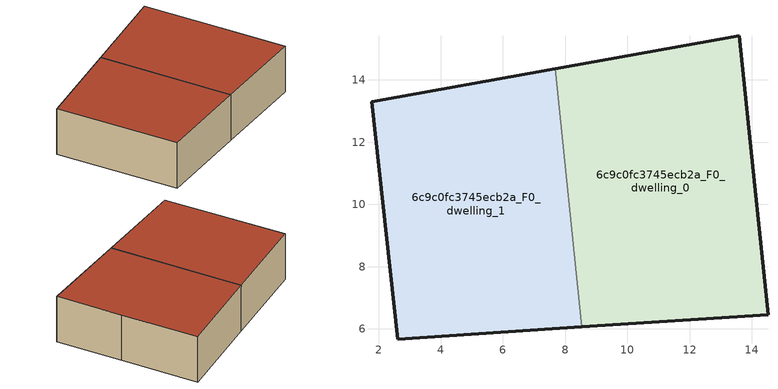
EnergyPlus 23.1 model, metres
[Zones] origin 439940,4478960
6c9c0fc3745ecb2a_F0_dwelling_0
 floor ground (EU_floor_Construction): 13.6,15.42 14.1,10.6 14.52,6.46 8.54,6.06 7.69,14.36 z0
 wall outside (EU_wall_Construction): 8.54,6.06 14.52,6.46 14.1,10.6 13.6,15.42 7.69,14.36 z0:3
 wall to 6c9c0fc3745ecb2a_F0_dwelling_1 (EU_wall_Construction): 7.69,14.36 8.54,6.06 z0:3
 roof outside (EU_roof_Construction): 14.52,6.46 14.1,10.6 13.6,15.42 7.69,14.36 8.54,6.06 z3
6c9c0fc3745ecb2a_F0_dwelling_1
 floor ground (EU_floor_Construction): 7.69,14.36 8.54,6.06 2.62,5.66 1.77,13.3 z0
 wall outside (EU_wall_Construction): 7.69,14.36 1.77,13.3 2.62,5.66 8.54,6.06 z0:3
 roof outside (EU_roof_Construction): 8.54,6.06 7.69,14.36 1.77,13.3 2.62,5.66 z3
[Building]
EU S2 Campaign: North Axis=0; Terrain=City; Solar Distribution=FullExterior
[Site:Location]
Madrid: Latitude=40.5; Longitude=-3.5; Time Zone=1; Elevation=609
[SizingPeriod:WeatherFileDays]
AnnualSizingPeriod: Begin Month=1; Begin Day of Month=1; End Month=12; End Day of Month=31; Day of Week for Start Day=Monday; Use Weather File Daylight Saving Period=No; Use Weather File Rain and Snow Indicators=No
[MATERIAL]
EU_InternalMass_Material: Roughness=MediumRough; Thickness=0.1; Conductivity=1; Density=1800; Specific Heat=900; Thermal Absorptance=0.9; Solar Absorptance=0.7; Visible Absorptance=0.7
[MATERIAL:NOMASS] Roughness=MediumRough; Thermal Absorptance=0.9; Solar Absorptance=0.7; Visible Absorptance=0.7
Name | Thermal Resistance
EU_wall_NoMass | 1.60022
EU_roof_NoMass | 1.57597
EU_floor_NoMass | 0.470652
[CONSTRUCTION]
EU_wall_Construction: EU_wall_NoMass
EU_roof_Construction: EU_roof_NoMass
EU_floor_Construction: EU_floor_NoMass
EU_InternalMass_Construction: EU_InternalMass_Material
[ZONE] Type=1; Multiplier=1; Ceiling Height=autocalculate; Floor Area=autocalculate; Part of Total Floor Area=Yes
Name | Volume
6c9c0fc3745ecb2a_F0_dwelling_0 | 156.003
6c9c0fc3745ecb2a_F0_dwelling_1 | 143.301
[INTERNALMASS] Construction=EU_InternalMass_Construction
Name | Zone or ZoneList | Surface Area
6c9c0fc3745ecb2a_F0_dwelling_0_EU_InternalMass | 6c9c0fc3745ecb2a_F0_dwelling_0 | 52.0009
6c9c0fc3745ecb2a_F0_dwelling_1_EU_InternalMass | 6c9c0fc3745ecb2a_F0_dwelling_1 | 47.767
[OTHEREQUIPMENT] Fuel Type=Electricity; Design Level Calculation Method=Watts/Area; Power per Zone Floor Area=1; Fraction Latent=0; Fraction Radiant=0; Fraction Lost=0; Carbon Dioxide Generation Rate=0; EndUse Subcategory=EU_Step8_InternalGains
Name | Zone or ZoneList or Space or SpaceList | Schedule
EU_Step8_InternalGain_6c9c0fc3745ecb2a_F0_dwelling_0_f000 | 6c9c0fc3745ecb2a_F0_dwelling_0 | EU_Step8_GainSchedule_6c9c0fc3745ecb2a_F0_dwelling_0_f000
EU_Step8_InternalGain_6c9c0fc3745ecb2a_F0_dwelling_1_f000 | 6c9c0fc3745ecb2a_F0_dwelling_1 | EU_Step8_GainSchedule_6c9c0fc3745ecb2a_F0_dwelling_1_f000
[ZONEVENTILATION:DESIGNFLOWRATE] Schedule=EU_AlwaysOn; Design Flow Rate Calculation Method=AirChanges/Hour; Air Changes per Hour=0.480704; Ventilation Type=Natural; Fan Pressure Rise=0; Fan Total Efficiency=1; Constant Term Coefficient=1; Temperature Term Coefficient=0; Velocity Term Coefficient=0; Velocity Squared Term Coefficient=0; Minimum Indoor Temperature=-100; Maximum Indoor Temperature=100; Delta Temperature=-100; Minimum Outdoor Temperature=-100; Maximum Outdoor Temperature=100; Maximum Wind Speed=40
Name | Zone or ZoneList or Space or SpaceList
EU_ConstantAir_6c9c0fc3745ecb2a_F0_dwelling_0 | 6c9c0fc3745ecb2a_F0_dwelling_0
EU_ConstantAir_6c9c0fc3745ecb2a_F0_dwelling_1 | 6c9c0fc3745ecb2a_F0_dwelling_1
[HVACTEMPLATE:THERMOSTAT] Constant Heating Setpoint=20; Constant Cooling Setpoint=50
EU_HeatOnly_6c9c0fc3745ecb2a_F0_dwelling_0; EU_HeatOnly_6c9c0fc3745ecb2a_F0_dwelling_1
[HVACTEMPLATE:ZONE:IDEALLOADSAIRSYSTEM] System Availability Schedule=EU_AlwaysOn; Maximum Heating Supply Air Temperature=50; Minimum Cooling Supply Air Temperature=13; Maximum Heating Supply Air Humidity Ratio=0.0156; Minimum Cooling Supply Air Humidity Ratio=0.0077; Heating Limit=NoLimit; Cooling Limit=NoLimit; Heating Availability Schedule=EU_AlwaysOn; Cooling Availability Schedule=EU_CoolingOff; Dehumidification Control Type=ConstantSensibleHeatRatio; Cooling Sensible Heat Ratio=0.7; Dehumidification Setpoint=60; Humidification Control Type=None; Humidification Setpoint=30; Outdoor Air Method=None; Outdoor Air Flow Rate per Person=0.00944; Outdoor Air Flow Rate per Zone Floor Area=0; Outdoor Air Flow Rate per Zone=0; Demand Controlled Ventilation Type=None; Outdoor Air Economizer Type=NoEconomizer; Heat Recovery Type=None; Sensible Heat Recovery Effectiveness=0.7; Latent Heat Recovery Effectiveness=0.65
Name | Template Thermostat
6c9c0fc3745ecb2a_F0_dwelling_0 | EU_HeatOnly_6c9c0fc3745ecb2a_F0_dwelling_0
6c9c0fc3745ecb2a_F0_dwelling_1 | EU_HeatOnly_6c9c0fc3745ecb2a_F0_dwelling_1
[SIZING:ZONE] Zone Cooling Design Supply Air Temperature Input Method=SupplyAirTemperature; Zone Cooling Design Supply Air Temperature=13; Zone Heating Design Supply Air Temperature Input Method=SupplyAirTemperature; Zone Heating Design Supply Air Temperature=50; Zone Cooling Design Supply Air Humidity Ratio=0.008; Zone Heating Design Supply Air Humidity Ratio=0.008; Cooling Design Air Flow Method=DesignDay; Cooling Design Air Flow Rate=0; Cooling Minimum Air Flow per Zone Floor Area=0.000762; Cooling Minimum Air Flow=0; Cooling Minimum Air Flow Fraction=0.2; Heating Design Air Flow Method=DesignDay; Heating Design Air Flow Rate=0; Heating Maximum Air Flow per Zone Floor Area=0.002032; Heating Maximum Air Flow=0.141576; Heating Maximum Air Flow Fraction=0.3; Account for Dedicated Outdoor Air System=No; Dedicated Outdoor Air System Control Strategy=NeutralSupplyAir; Dedicated Outdoor Air Low Setpoint Temperature for Design=autosize; Dedicated Outdoor Air High Setpoint Temperature for Design=autosize; Zone Load Sizing Method=Sensible Load Only No Latent Load; Zone Latent Cooling Design Supply Air Humidity Ratio Input Method=HumidityRatioDifference; Zone Cooling Design Supply Air Humidity Ratio Difference=0.005; Zone Latent Heating Design Supply Air Humidity Ratio Input Method=HumidityRatioDifference; Zone Humidification Design Supply Air Humidity Ratio Difference=0.005
6c9c0fc3745ecb2a_F0_dwelling_0; 6c9c0fc3745ecb2a_F0_dwelling_1
[SCHEDULE:CONSTANT]
Name | Hourly Value
EU_AlwaysOn | 1
EU_CoolingOff | 0
[SCHEDULE:FILE] Column Number=1; Rows to Skip at Top=0; Number of Hours of Data=8760; Column Separator=Comma; Interpolate to Timestep=No; Minutes per Item=60; Adjust Schedule for Daylight Savings=Yes
Name | File
EU_Step8_GainSchedule_6c9c0fc3745ecb2a_F0_dwelling_0_f000 | C:\Users\o_iseri\Desktop\OpenUBEM\openubem\outputs\eu_evidence\EU-11\ES-MAD-BERRUGUETE\idfs\6c9c0fc3745ecb2a\6c9c0fc3745ecb2a_F0_dwelling_0_f000_gain.csv
EU_Step8_GainSchedule_6c9c0fc3745ecb2a_F0_dwelling_1_f000 | C:\Users\o_iseri\Desktop\OpenUBEM\openubem\outputs\eu_evidence\EU-11\ES-MAD-BERRUGUETE\idfs\6c9c0fc3745ecb2a\6c9c0fc3745ecb2a_F0_dwelling_1_f000_gain.csv
